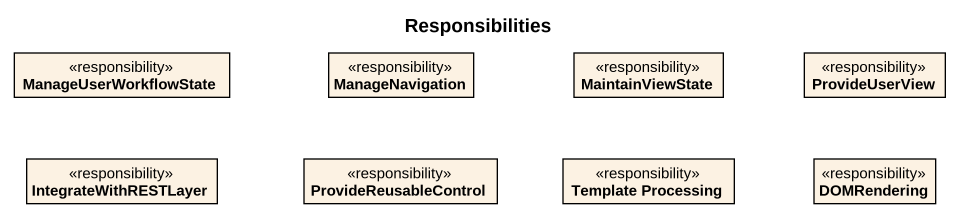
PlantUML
@startuml
title Responsibilities
hide circle
hide empty members
class ManageUserWorkflowState <<responsibility>>
class ManageNavigation <<responsibility>>
class MaintainViewState <<responsibility>>
class ProvideUserView <<responsibility>>
class IntegrateWithRESTLayer <<responsibility>>
class ProvideReusableControl <<responsibility>>
class "Template Processing" as Template_Processing <<responsibility>>
class DOMRendering <<responsibility>>
@enduml
